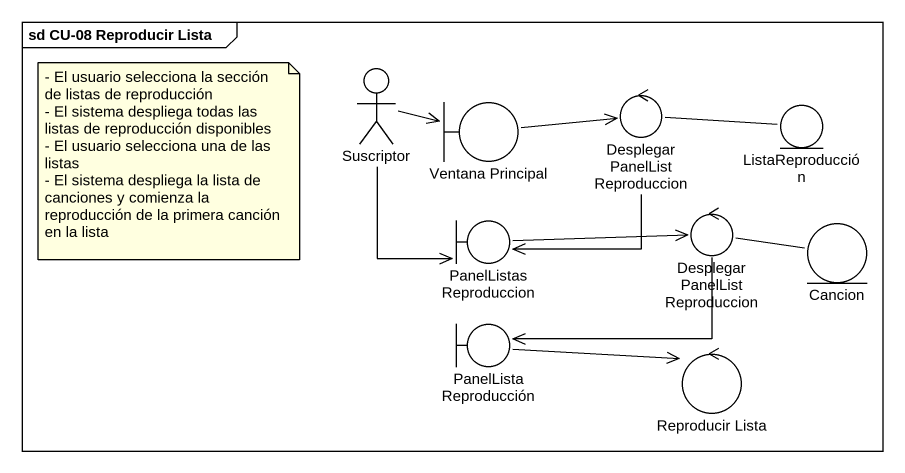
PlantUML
@startuml
mainframe sd CU-08 Reproducir Lista
actor Suscriptor
control "Desplegar PanelListReproduccion" as Desplegar
boundary "Ventana Principal" as Ventana_Principal
entity ListaReproducción
boundary PanelListasReproduccion
control "Desplegar PanelListReproduccion" as Desplegar_2
entity Cancion
boundary PanelListaReproducción
control "Reproducir Lista" as Reproducir_Lista
Suscriptor -right-> Ventana_Principal
Suscriptor --> PanelListasReproduccion
Desplegar -right- ListaReproducción
Desplegar --> PanelListasReproduccion
Ventana_Principal -right-> Desplegar
PanelListasReproduccion -right-> Desplegar_2
Desplegar_2 -right- Cancion
Desplegar_2 -left-> PanelListaReproducción
PanelListaReproducción -right-> Reproducir_Lista
note as N1
  - El usuario selecciona la sección de listas de reproducción
  - El sistema despliega todas las listas de reproducción disponibles
  - El usuario selecciona una de las listas
  - El sistema despliega la lista de canciones y comienza la reproducción de la primera canción en la lista
end note
@enduml
